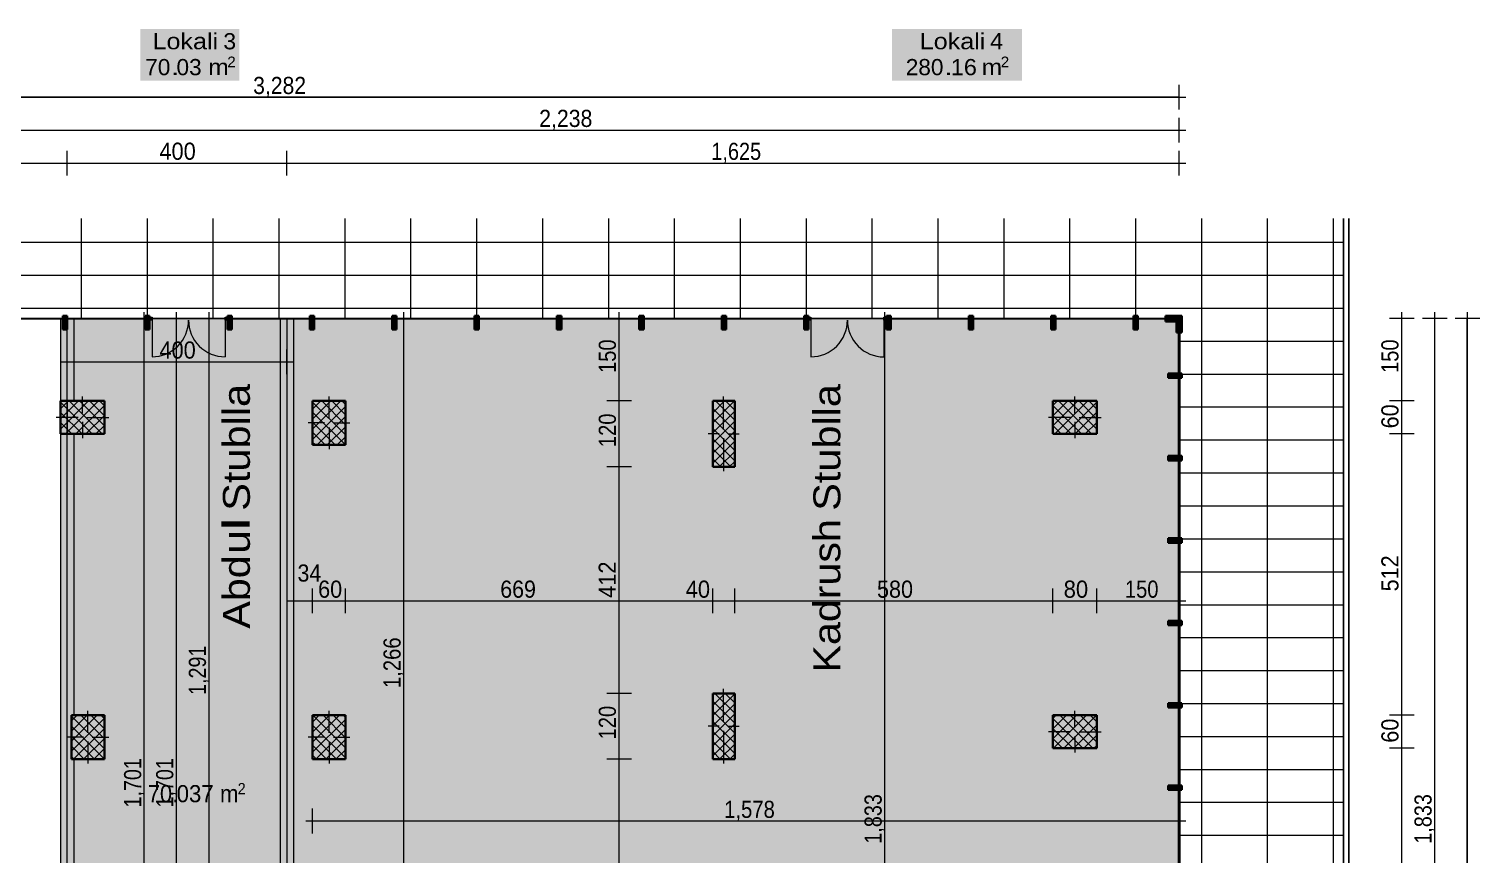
# Model space of a CAD drawing. Header units: centimetres. Extents: x -4080 to 264, y -122 to 2876.
# Drawn here: x -2379 to 264, y 1372 to 2876 of the extents above; entities that cross this region are included whole.
import ezdxf

# ---------------------------------------------------------------- set-up
doc = ezdxf.new("R2010")
doc.units = ezdxf.units.CM
for name, color, linetype, true_color in [('PDF_2D Drafting - General', 7, 'Continuous', 0x6a6a6a), ('PDF_Annotation - Text', 7, 'Continuous', 0x7f7f7f), ('PDF_Dimensioning - General', 7, 'Continuous', 0x0077b0), ('PDF_Structural - Bearing', 7, 'Continuous', 0xfd8379)]:
    doc.layers.add(name, color=color, linetype=linetype, true_color=true_color)
doc.layers.add('PDF_Finish - Wall', color=7, linetype='Continuous')
doc.styles.add('PDF Arial', font='arial.ttf')

msp = doc.modelspace()

# ---------------------------------------------------------------- hatches: boundary and pattern name
at = {"layer": 'PDF_2D Drafting - General', "true_color": 0x0077b0, "transparency": 33554559}
msp.add_hatch(color=144, dxfattribs=at).paths.add_polyline_path([(-2309.1, 2348.8), (-1909.1, 2348.8), (-1909.1, 1069.8), (-1840.7, 1069.8), (-1840.7, 767.3), (-1950.3, 767.3), (-1950.3, 617.3), (-2086.6, 617.3), (-2086.6, 647.3), (-2309.1, 647.3)])
at = {"layer": 'PDF_2D Drafting - General', "true_color": 0xff9955, "transparency": 33554559}
msp.add_hatch(color=21, dxfattribs=at).paths.add_polyline_path([(-2086.6, 617.3), (-1962.3, 617.3), (-1962.3, 767.3), (-1840.7, 767.3), (-1840.7, 1069.8), (-1909.1, 1069.8), (-1909.1, 1558.8), (-1909.1, 2348.8), (-284, 2348.8), (-284, 502.8), (-1121.2, 502.8), (-1121.2, 900.6), (-1651.8, 900.6), (-1651.8, 490.5), (-1840.7, 490.5), (-2086.6, 490.5)])
at = {"layer": 'PDF_Structural - Bearing', "transparency": 33554559}
msp.add_hatch(color=7, dxfattribs=at).paths.add_polyline_path([(-2321.6, 977.3), (-2321.6, 2138.8), (-2296.6, 2138.8), (-2296.6, 1626.3), (-2301.6, 1626.3), (-2301.6, 1546.3), (-2296.6, 1546.3), (-2296.6, 977.3)])

# ---------------------------------------------------------------- linework, layer by layer
for points in [[(-3566, 2752.2), (-284, 2752.2)], [(240.5, 150.8), (240.5, 2348.8)]]:
    msp.add_lwpolyline(points)
at = {"layer": 'PDF_2D Drafting - General', "color": 254, "lineweight": 0, "true_color": 0xe8e8e8}
for points in [[(-2283.2, 2348.8), (-2283.2, 2531.1)], [(-2163.2, 2348.8), (-2163.2, 2531.1)], [(-2043.2, 2348.8), (-2043.2, 2531.1)], [(-1923.2, 2348.8), (-1923.2, 2531.1)], [(-1803.2, 2348.8), (-1803.2, 2531.1)], [(-1683.2, 2348.8), (-1683.2, 2531.1)], [(-1563.2, 2348.8), (-1563.2, 2531.1)], [(-1443.2, 2348.8), (-1443.2, 2531.1)], [(-1323.1, 2348.8), (-1323.1, 2531.1)], [(-1203.1, 2348.8), (-1203.1, 2531.1)], [(-1083.1, 2348.8), (-1083.1, 2531.1)], [(-963.1, 2348.8), (-963.1, 2531.1)], [(-843.1, 2348.8), (-843.1, 2531.1)], [(-723.1, 2348.8), (-723.1, 2531.1)], [(-603.1, 2348.8), (-603.1, 2531.1)], [(-483.1, 2348.8), (-483.1, 2531.1)], [(-363.1, 2348.8), (-363.1, 2531.1)], [(-243.1, 160), (-243.1, 2531.1)], [(-123.1, 160), (-123.1, 2531.1)], [(-3.1, 160), (-3.1, 2531.1)], [(-3564.3, 2487.9), (15.2, 2487.9)], [(-3564.3, 2427.9), (15.2, 2427.9)], [(-3564.3, 2367.9), (15.2, 2367.9)], [(-284, 2307.9), (15.2, 2307.9)], [(-284, 2247.9), (15.2, 2247.9)], [(-284, 2187.9), (15.2, 2187.9)], [(-284, 2127.9), (15.2, 2127.9)], [(-284, 2067.8), (15.2, 2067.8)], [(-284, 2007.8), (15.2, 2007.8)], [(-284, 1947.8), (15.2, 1947.8)], [(-284, 1887.8), (15.2, 1887.8)], [(-284, 1827.8), (15.2, 1827.8)], [(-284, 1767.8), (15.2, 1767.8)], [(-284, 1707.8), (15.2, 1707.8)], [(-284, 1647.8), (15.2, 1647.8)], [(-284, 1587.8), (15.2, 1587.8)], [(-284, 1527.8), (15.2, 1527.8)], [(-284, 1467.8), (15.2, 1467.8)], [(-284, 1407.8), (15.2, 1407.8)]]:
    msp.add_lwpolyline(points, dxfattribs=at)
at = {"layer": 'PDF_2D Drafting - General', "color": 216, "lineweight": 25, "true_color": 0x800080}
for points in [[(15.2, 2531.1), (15.2, 160)], [(25.2, 2531.1), (25.2, 160)], [(-2521.6, 2348.8), (-284, 2348.8)], [(-284, 2348.8), (-284, 150.3)]]:
    msp.add_lwpolyline(points, dxfattribs=at)
at = {"layer": 'PDF_2D Drafting - General', "color": 253, "lineweight": 20, "true_color": 0xaaaaaa}
for points in [[(-2309.1, 2348.8), (-1909.1, 2348.8)], [(-2309.1, 647.3), (-2309.1, 2348.8)], [(-1909.1, 2348.8), (-1909.1, 1558.8)], [(-284, 2348.8), (-1909.1, 2348.8)], [(-1909.1, 2348.8), (-1909.1, 1069.8)], [(-284, 502.8), (-284, 2348.8)], [(-2309.1, 2198.8), (-2309.1, 2139.6)], [(-2241.6, 2198.8), (-2309.1, 2198.8)], [(-2241.6, 2139.6), (-2241.6, 2198.8)], [(-2309.1, 2139.6), (-2241.6, 2139.6)], [(-1909.1, 1558.8), (-1909.1, 1069.8)]]:
    msp.add_lwpolyline(points, dxfattribs=at)
at = {"layer": 'PDF_2D Drafting - General', "color": 144, "true_color": 0x0077b0, "transparency": 33554559}
msp.add_solid([(-2241.6, 2198.8), (-2241.6, 2139.6), (-2309.1, 2198.8), (-2309.1, 2139.6)], dxfattribs=at)
at = {"layer": 'PDF_Annotation - Text', "color": 254, "true_color": 0xcae6ff, "transparency": 33554559}
for points in [[(-2176.3, 2782), (-2176.3, 2876.3), (-1995.9, 2782), (-1995.9, 2876.3)], [(-807.1, 2782), (-807.1, 2876.3), (-570.6, 2782), (-570.6, 2876.3)]]:
    msp.add_solid(points, dxfattribs=at)
at = {"layer": 'PDF_Annotation - Text', "color": 2, "true_color": 0xe8e800, "transparency": 33554559}
for points in [[(-1959.6, 1784.2), (-2038.2, 1784.2), (-1959.6, 2225.4), (-2038.2, 2225.4)], [(-884.2, 1699.2), (-962.8, 1699.2), (-884.2, 2225.4), (-962.8, 2225.4)]]:
    msp.add_solid(points, dxfattribs=at)
at = {"layer": 'PDF_Dimensioning - General', "lineweight": 18}
for points in [[(-284, 2729.7), (-284, 2774.7)], [(-3566, 2752.2), (-284, 2752.2)], [(-284, 2752.2), (-272, 2752.2)], [(-284, 2669.7), (-284, 2714.7)], [(-2521.6, 2692.2), (-284, 2692.2)], [(-284, 2692.2), (-272, 2692.2)], [(-2309.1, 2609.7), (-2309.1, 2654.7)], [(-1909.1, 2609.7), (-1909.1, 2654.7)], [(-284, 2609.7), (-284, 2654.7)], [(-3566, 2632.2), (-2309.1, 2632.2)], [(-2309.1, 2632.2), (-1909.1, 2632.2)], [(-1909.1, 2632.2), (-284, 2632.2)], [(-284, 2632.2), (-272, 2632.2)], [(-2168.9, 2348.8), (-2168.9, 2360.8)], [(-2110.4, 2348.8), (-2110.4, 2360.8)], [(-2050.9, 2348.8), (-2050.9, 2360.8)], [(-1696.3, 2348.8), (-1696.3, 2360.8)], [(-1304.1, 2348.8), (-1304.1, 2360.8)], [(-820.2, 2348.8), (-820.2, 2360.8)], [(121.3, 2348.8), (121.3, 2360.8)], [(181.3, 2348.8), (181.3, 2360.8)], [(241.3, 2348.8), (241.3, 2360.8)], [(-2146.4, 2348.8), (-2191.4, 2348.8)], [(-2168.9, 647.3), (-2168.9, 2348.8)], [(-2087.9, 2348.8), (-2132.9, 2348.8)], [(-2110.4, 647.3), (-2110.4, 2348.8)], [(-2028.4, 2348.8), (-2073.4, 2348.8)], [(-2050.9, 1057.3), (-2050.9, 2348.8)], [(-1673.8, 2348.8), (-1718.8, 2348.8)], [(-1696.3, 1082.3), (-1696.3, 2348.8)], [(-1281.5, 2348.8), (-1326.6, 2348.8)], [(-1304.1, 2198.8), (-1304.1, 2348.8)], [(-797.7, 2348.8), (-842.8, 2348.8)], [(-820.2, 515.3), (-820.2, 2348.8)], [(143.8, 2348.8), (98.8, 2348.8)], [(121.3, 2198.8), (121.3, 2348.8)], [(203.8, 2348.8), (158.8, 2348.8)], [(181.3, 515.3), (181.3, 2348.8)], [(263.8, 2348.8), (218.8, 2348.8)], [(241.3, 150.3), (241.3, 2348.8)], [(-2309.1, 2247.5), (-2309.1, 2292.5)], [(-1909.1, 2247.5), (-1909.1, 2292.5)], [(-2321.1, 2270), (-2309.1, 2270)], [(-2309.1, 2270), (-1909.1, 2270)], [(-1909.1, 2270), (-1897.1, 2270)], [(-1281.5, 2198.8), (-1326.6, 2198.8)], [(-1304.1, 2078.8), (-1304.1, 2198.8)], [(143.8, 2198.8), (98.8, 2198.8)], [(121.3, 2138.8), (121.3, 2198.8)], [(143.8, 2138.8), (98.8, 2138.8)], [(121.3, 1626.3), (121.3, 2138.8)], [(-1281.5, 2078.8), (-1326.6, 2078.8)], [(-1304.1, 1666.3), (-1304.1, 2078.8)], [(-1896.6, 1812.1), (-1896.6, 1857.1)], [(-1862.4, 1812.1), (-1862.4, 1857.1)], [(-1802.4, 1812.1), (-1802.4, 1857.1)], [(-1133.7, 1812.1), (-1133.7, 1857.1)], [(-1093.6, 1812.1), (-1093.6, 1857.1)], [(-514, 1812.1), (-514, 1857.1)], [(-434, 1812.1), (-434, 1857.1)], [(-284, 1812.1), (-284, 1857.1)], [(-1908.6, 1834.6), (-1896.6, 1834.6)], [(-1896.6, 1834.6), (-1862.4, 1834.6)], [(-1862.4, 1834.6), (-1802.4, 1834.6)], [(-1802.4, 1834.6), (-1133.7, 1834.6)], [(-1133.7, 1834.6), (-1093.6, 1834.6)], [(-1093.6, 1834.6), (-514, 1834.6)], [(-514, 1834.6), (-434, 1834.6)], [(-434, 1834.6), (-284, 1834.6)], [(-284, 1834.6), (-272, 1834.6)], [(-1281.5, 1666.3), (-1326.6, 1666.3)], [(-1304.1, 1546.3), (-1304.1, 1666.3)], [(143.8, 1626.3), (98.8, 1626.3)], [(121.3, 1566.3), (121.3, 1626.3)], [(143.8, 1566.3), (98.8, 1566.3)], [(121.3, 947.3), (121.3, 1566.3)], [(-1281.5, 1546.3), (-1326.6, 1546.3)], [(-1304.1, 913.1), (-1304.1, 1546.3)], [(-1862.4, 1411.3), (-1862.4, 1456.3)], [(-284, 1411.3), (-284, 1456.3)], [(-1874.4, 1433.8), (-1862.4, 1433.8)], [(-1862.4, 1433.8), (-284, 1433.8)], [(-284, 1433.8), (-272, 1433.8)]]:
    msp.add_lwpolyline(points, dxfattribs=at)
at = {"layer": 'PDF_Finish - Wall', "lineweight": 35}
for points in [[(-2309.3, 2353.8), (-2317.3, 2353.8)], [(-2317.3, 2353.8), (-2317.3, 2328.8)], [(-2309.3, 2328.8), (-2309.3, 2353.8)], [(-2159.3, 2353.8), (-2167.3, 2353.8)], [(-2167.3, 2353.8), (-2167.3, 2328.8)], [(-2159.3, 2328.8), (-2159.3, 2353.8)], [(-2009.3, 2353.8), (-2017.3, 2353.8)], [(-2017.3, 2353.8), (-2017.3, 2328.8)], [(-2009.3, 2328.8), (-2009.3, 2353.8)], [(-1859.3, 2353.8), (-1867.3, 2353.8)], [(-1867.3, 2353.8), (-1867.3, 2328.8)], [(-1859.3, 2328.8), (-1859.3, 2353.8)], [(-1709.3, 2353.8), (-1717.3, 2353.8)], [(-1717.3, 2353.8), (-1717.3, 2328.8)], [(-1709.3, 2328.8), (-1709.3, 2353.8)], [(-1559.3, 2353.8), (-1567.3, 2353.8)], [(-1567.3, 2353.8), (-1567.3, 2328.8)], [(-1559.3, 2328.8), (-1559.3, 2353.8)], [(-1409.3, 2353.8), (-1417.3, 2353.8)], [(-1417.3, 2353.8), (-1417.3, 2328.8)], [(-1409.3, 2328.8), (-1409.3, 2353.8)], [(-1259.3, 2353.8), (-1267.3, 2353.8)], [(-1267.3, 2353.8), (-1267.3, 2328.8)], [(-1259.3, 2328.8), (-1259.3, 2353.8)], [(-1109.3, 2353.8), (-1117.3, 2353.8)], [(-1117.3, 2353.8), (-1117.3, 2328.8)], [(-1109.3, 2328.8), (-1109.3, 2353.8)], [(-959.3, 2353.8), (-967.3, 2353.8)], [(-967.3, 2353.8), (-967.3, 2328.8)], [(-959.3, 2328.8), (-959.3, 2353.8)], [(-809.3, 2353.8), (-817.3, 2353.8)], [(-817.3, 2353.8), (-817.3, 2328.8)], [(-809.3, 2328.8), (-809.3, 2353.8)], [(-659.3, 2353.8), (-667.3, 2353.8)], [(-667.3, 2353.8), (-667.3, 2328.8)], [(-659.3, 2328.8), (-659.3, 2353.8)], [(-509.3, 2353.8), (-517.3, 2353.8)], [(-517.3, 2353.8), (-517.3, 2328.8)], [(-509.3, 2328.8), (-509.3, 2353.8)], [(-359.3, 2353.8), (-367.3, 2353.8)], [(-367.3, 2353.8), (-367.3, 2328.8)], [(-359.3, 2328.8), (-359.3, 2353.8)], [(-309, 2353.8), (-309, 2343.8)], [(-279, 2353.8), (-309, 2353.8)], [(-289, 2353.8), (-289, 2323.8)], [(-279, 2353.8), (-289, 2353.8)], [(-279, 2323.8), (-279, 2353.8)], [(-279, 2343.8), (-279, 2353.8)], [(-2317.3, 2328.8), (-2309.3, 2328.8)], [(-2167.3, 2328.8), (-2159.3, 2328.8)], [(-2017.3, 2328.8), (-2009.3, 2328.8)], [(-1867.3, 2328.8), (-1859.3, 2328.8)], [(-1717.3, 2328.8), (-1709.3, 2328.8)], [(-1567.3, 2328.8), (-1559.3, 2328.8)], [(-1417.3, 2328.8), (-1409.3, 2328.8)], [(-1267.3, 2328.8), (-1259.3, 2328.8)], [(-1117.3, 2328.8), (-1109.3, 2328.8)], [(-967.3, 2328.8), (-959.3, 2328.8)], [(-817.3, 2328.8), (-809.3, 2328.8)], [(-667.3, 2328.8), (-659.3, 2328.8)], [(-517.3, 2328.8), (-509.3, 2328.8)], [(-367.3, 2328.8), (-359.3, 2328.8)], [(-309, 2343.8), (-279, 2343.8)], [(-289, 2323.8), (-279, 2323.8)], [(-304, 2248.7), (-304, 2240.7)], [(-279, 2248.7), (-304, 2248.7)], [(-279, 2240.7), (-279, 2248.7)], [(-304, 2240.7), (-279, 2240.7)], [(-304, 2098.7), (-304, 2090.7)], [(-279, 2098.7), (-304, 2098.7)], [(-304, 2090.7), (-279, 2090.7)], [(-279, 2090.7), (-279, 2098.7)], [(-304, 1948.7), (-304, 1940.6)], [(-279, 1948.7), (-304, 1948.7)], [(-304, 1940.6), (-279, 1940.6)], [(-279, 1940.6), (-279, 1948.7)], [(-304, 1798.6), (-304, 1790.6)], [(-279, 1798.6), (-304, 1798.6)], [(-279, 1790.6), (-279, 1798.6)], [(-304, 1790.6), (-279, 1790.6)], [(-304, 1648.6), (-304, 1640.6)], [(-279, 1648.6), (-304, 1648.6)], [(-304, 1640.6), (-279, 1640.6)], [(-279, 1640.6), (-279, 1648.6)], [(-304, 1498.6), (-304, 1490.6)], [(-279, 1498.6), (-304, 1498.6)], [(-304, 1490.6), (-279, 1490.6)], [(-279, 1490.6), (-279, 1498.6)]]:
    msp.add_lwpolyline(points, dxfattribs=at)
at = {"layer": 'PDF_Finish - Wall', "lineweight": 13}
for points in [[(-2462.3, 2349.8), (-2314.3, 2349.8)], [(-2314.3, 2347.8), (-2462.3, 2347.8)], [(-2314.3, 2349.8), (-2314.3, 2347.8)], [(-2312.3, 2347.8), (-2312.3, 2349.8)], [(-2312.3, 2349.8), (-2164.3, 2349.8)], [(-2164.3, 2347.8), (-2312.3, 2347.8)], [(-2164.3, 2349.8), (-2164.3, 2347.8)], [(-2012.3, 2347.8), (-2012.3, 2349.8)], [(-2012.3, 2349.8), (-1864.3, 2349.8)], [(-1864.3, 2347.8), (-2012.3, 2347.8)], [(-1864.3, 2349.8), (-1864.3, 2347.8)], [(-1862.3, 2347.8), (-1862.3, 2349.8)], [(-1862.3, 2349.8), (-1714.3, 2349.8)], [(-1714.3, 2347.8), (-1862.3, 2347.8)], [(-1714.3, 2349.8), (-1714.3, 2347.8)], [(-1712.3, 2347.8), (-1712.3, 2349.8)], [(-1712.3, 2349.8), (-1564.3, 2349.8)], [(-1564.3, 2347.8), (-1712.3, 2347.8)], [(-1564.3, 2349.8), (-1564.3, 2347.8)], [(-1562.3, 2347.8), (-1562.3, 2349.8)], [(-1562.3, 2349.8), (-1414.3, 2349.8)], [(-1414.3, 2347.8), (-1562.3, 2347.8)], [(-1414.3, 2349.8), (-1414.3, 2347.8)], [(-1412.3, 2347.8), (-1412.3, 2349.8)], [(-1412.3, 2349.8), (-1264.3, 2349.8)], [(-1264.3, 2347.8), (-1412.3, 2347.8)], [(-1264.3, 2349.8), (-1264.3, 2347.8)], [(-1262.3, 2347.8), (-1262.3, 2349.8)], [(-1262.3, 2349.8), (-1114.3, 2349.8)], [(-1114.3, 2347.8), (-1262.3, 2347.8)], [(-1114.3, 2349.8), (-1114.3, 2347.8)], [(-1112.3, 2347.8), (-1112.3, 2349.8)], [(-1112.3, 2349.8), (-964.3, 2349.8)], [(-964.3, 2347.8), (-1112.3, 2347.8)], [(-964.3, 2349.8), (-964.3, 2347.8)], [(-812.3, 2347.8), (-812.3, 2349.8)], [(-812.3, 2349.8), (-664.3, 2349.8)], [(-664.3, 2347.8), (-812.3, 2347.8)], [(-664.3, 2349.8), (-664.3, 2347.8)], [(-662.3, 2347.8), (-662.3, 2349.8)], [(-662.3, 2349.8), (-514.3, 2349.8)], [(-514.3, 2347.8), (-662.3, 2347.8)], [(-514.3, 2349.8), (-514.3, 2347.8)], [(-512.3, 2347.8), (-512.3, 2349.8)], [(-512.3, 2349.8), (-364.3, 2349.8)], [(-364.3, 2347.8), (-512.3, 2347.8)], [(-364.3, 2349.8), (-364.3, 2347.8)], [(-362.3, 2347.8), (-362.3, 2349.8)], [(-362.3, 2349.8), (-286, 2349.8)], [(-286, 2347.8), (-362.3, 2347.8)], [(-286, 2349.8), (-286, 2347.8)], [(-285, 2245.7), (-285, 2346.8)], [(-285, 2346.8), (-283, 2346.8)], [(-283, 2346.8), (-283, 2245.7)], [(-283, 2245.7), (-285, 2245.7)], [(-285, 2095.7), (-285, 2243.7)], [(-285, 2243.7), (-283, 2243.7)], [(-283, 2243.7), (-283, 2095.7)], [(-283, 2095.7), (-285, 2095.7)], [(-285, 1945.7), (-285, 2093.7)], [(-285, 2093.7), (-283, 2093.7)], [(-283, 2093.7), (-283, 1945.7)], [(-283, 1945.7), (-285, 1945.7)], [(-285, 1795.6), (-285, 1943.6)], [(-285, 1943.6), (-283, 1943.6)], [(-283, 1943.6), (-283, 1795.6)], [(-283, 1795.6), (-285, 1795.6)], [(-285, 1645.6), (-285, 1793.6)], [(-285, 1793.6), (-283, 1793.6)], [(-283, 1793.6), (-283, 1645.6)], [(-283, 1645.6), (-285, 1645.6)], [(-285, 1495.6), (-285, 1643.6)], [(-285, 1643.6), (-283, 1643.6)], [(-283, 1643.6), (-283, 1495.6)], [(-283, 1495.6), (-285, 1495.6)], [(-285, 1345.6), (-285, 1493.6)], [(-285, 1493.6), (-283, 1493.6)], [(-283, 1493.6), (-283, 1345.6)]]:
    msp.add_lwpolyline(points, dxfattribs=at)
at = {"layer": 'PDF_Finish - Wall', "color": 30, "lineweight": 18, "true_color": 0xff6600}
for points in [[(-2159.3, 2351.3), (-2154.8, 2351.3)], [(-2159.3, 2345.8), (-2159.3, 2351.3)], [(-2154.8, 2345.8), (-2159.3, 2345.8)], [(-2154.8, 2351.3), (-2154.8, 2345.8)], [(-2154.8, 2345.8), (-2154.8, 2279.3)], [(-2021.8, 2345.8), (-2021.8, 2351.3)], [(-2021.8, 2351.3), (-2017.3, 2351.3)], [(-2021.8, 2345.8), (-2021.8, 2279.3)], [(-2017.3, 2345.8), (-2021.8, 2345.8)], [(-2017.3, 2351.3), (-2017.3, 2345.8)], [(-959.3, 2351.3), (-954.8, 2351.3)], [(-959.3, 2345.8), (-959.3, 2351.3)], [(-954.8, 2345.8), (-959.3, 2345.8)], [(-954.8, 2351.3), (-954.8, 2345.8)], [(-954.8, 2345.8), (-954.8, 2279.3)], [(-821.8, 2345.8), (-821.8, 2351.3)], [(-821.8, 2351.3), (-817.3, 2351.3)], [(-821.8, 2345.8), (-821.8, 2279.3)], [(-817.3, 2345.8), (-821.8, 2345.8)], [(-817.3, 2351.3), (-817.3, 2345.8)]]:
    msp.add_lwpolyline(points, dxfattribs=at)
for centre, start, end in [((-2154.8, 2345.8), 269.9955, 0.0106), ((-2021.8, 2345.8), 179.9918, 270.0122), ((-954.8, 2345.8), 269.9877, 0.0082), ((-821.8, 2345.7), 179.9835, 270.0102)]:
    msp.add_arc(centre, 66.5, start, end, dxfattribs=at)
at = {"layer": 'PDF_Finish - Wall', "color": 151, "true_color": 0x97cbff, "transparency": 33554559}
for points in [[(-2317.3, 2353.8), (-2309.3, 2353.8), (-2317.3, 2328.8), (-2309.3, 2328.8)], [(-2167.3, 2353.8), (-2159.3, 2353.8), (-2167.3, 2328.8), (-2159.3, 2328.8)], [(-2017.3, 2353.8), (-2009.3, 2353.8), (-2017.3, 2328.8), (-2009.3, 2328.8)], [(-1867.3, 2353.8), (-1859.3, 2353.8), (-1867.3, 2328.8), (-1859.3, 2328.8)], [(-1717.3, 2353.8), (-1709.3, 2353.8), (-1717.3, 2328.8), (-1709.3, 2328.8)], [(-1567.3, 2353.8), (-1559.3, 2353.8), (-1567.3, 2328.8), (-1559.3, 2328.8)], [(-1417.3, 2353.8), (-1409.3, 2353.8), (-1417.3, 2328.8), (-1409.3, 2328.8)], [(-1267.3, 2353.8), (-1259.3, 2353.8), (-1267.3, 2328.8), (-1259.3, 2328.8)], [(-1117.3, 2353.8), (-1109.3, 2353.8), (-1117.3, 2328.8), (-1109.3, 2328.8)], [(-967.3, 2353.8), (-959.3, 2353.8), (-967.3, 2328.8), (-959.3, 2328.8)], [(-817.3, 2353.8), (-809.3, 2353.8), (-817.3, 2328.8), (-809.3, 2328.8)], [(-667.3, 2353.8), (-659.3, 2353.8), (-667.3, 2328.8), (-659.3, 2328.8)], [(-517.3, 2353.8), (-509.3, 2353.8), (-517.3, 2328.8), (-509.3, 2328.8)], [(-367.3, 2353.8), (-359.3, 2353.8), (-367.3, 2328.8), (-359.3, 2328.8)], [(-279, 2353.8), (-279, 2343.8), (-309, 2353.8), (-309, 2343.8)], [(-279, 2353.8), (-279, 2323.8), (-289, 2353.8), (-289, 2323.8)], [(-2159.3, 2351.3), (-2154.8, 2351.3), (-2159.3, 2345.8), (-2154.8, 2345.8)], [(-2017.3, 2345.8), (-2021.8, 2345.8), (-2017.3, 2351.3), (-2021.8, 2351.3)], [(-959.3, 2351.3), (-954.8, 2351.3), (-959.3, 2345.8), (-954.8, 2345.8)], [(-817.3, 2345.8), (-821.8, 2345.8), (-817.3, 2351.3), (-821.8, 2351.3)], [(-279, 2248.7), (-279, 2240.7), (-304, 2248.7), (-304, 2240.7)], [(-279, 2098.7), (-279, 2090.7), (-304, 2098.7), (-304, 2090.7)], [(-279, 1948.7), (-279, 1940.6), (-304, 1948.7), (-304, 1940.6)], [(-279, 1798.6), (-279, 1790.6), (-304, 1798.6), (-304, 1790.6)], [(-279, 1648.6), (-279, 1640.6), (-304, 1648.6), (-304, 1640.6)], [(-279, 1498.6), (-279, 1490.6), (-304, 1498.6), (-304, 1490.6)]]:
    msp.add_solid(points, dxfattribs=at)
at = {"layer": 'PDF_Finish - Wall', "color": 7, "true_color": 0xe0f5ff, "transparency": 33554559}
for points in [[(-2314.3, 2349.8), (-2314.3, 2347.8), (-2462.3, 2349.8), (-2462.3, 2347.8)], [(-2164.3, 2349.8), (-2164.3, 2347.8), (-2312.3, 2349.8), (-2312.3, 2347.8)], [(-1864.3, 2349.8), (-1864.3, 2347.8), (-2012.3, 2349.8), (-2012.3, 2347.8)], [(-1714.3, 2349.8), (-1714.3, 2347.8), (-1862.3, 2349.8), (-1862.3, 2347.8)], [(-1564.3, 2349.8), (-1564.3, 2347.8), (-1712.3, 2349.8), (-1712.3, 2347.8)], [(-1414.3, 2349.8), (-1414.3, 2347.8), (-1562.3, 2349.8), (-1562.3, 2347.8)], [(-1264.3, 2349.8), (-1264.3, 2347.8), (-1412.3, 2349.8), (-1412.3, 2347.8)], [(-1114.3, 2349.8), (-1114.3, 2347.8), (-1262.3, 2349.8), (-1262.3, 2347.8)], [(-964.3, 2349.8), (-964.3, 2347.8), (-1112.3, 2349.8), (-1112.3, 2347.8)], [(-664.3, 2349.8), (-664.3, 2347.8), (-812.3, 2349.8), (-812.3, 2347.8)], [(-514.3, 2349.8), (-514.3, 2347.8), (-662.3, 2349.8), (-662.3, 2347.8)], [(-364.3, 2349.8), (-364.3, 2347.8), (-512.3, 2349.8), (-512.3, 2347.8)], [(-286, 2349.8), (-286, 2347.8), (-362.3, 2349.8), (-362.3, 2347.8)], [(-283, 2245.7), (-285, 2245.7), (-283, 2346.8), (-285, 2346.8)], [(-283, 2095.7), (-285, 2095.7), (-283, 2243.7), (-285, 2243.7)], [(-283, 1945.7), (-285, 1945.7), (-283, 2093.7), (-285, 2093.7)], [(-283, 1795.6), (-285, 1795.6), (-283, 1943.6), (-285, 1943.6)], [(-283, 1645.6), (-285, 1645.6), (-283, 1793.6), (-285, 1793.6)], [(-283, 1495.6), (-285, 1495.6), (-283, 1643.6), (-285, 1643.6)], [(-283, 1345.6), (-285, 1345.6), (-283, 1493.6), (-285, 1493.6)]]:
    msp.add_solid(points, dxfattribs=at)
at = {"layer": 'PDF_Structural - Bearing', "color": 7, "lineweight": 18}
for points in [[(-2296.6, 2348.8), (-2321.6, 2348.8)], [(-2321.6, 2348.8), (-2321.6, 2198.8)], [(-2296.6, 2198.8), (-2296.6, 2348.8)], [(-1896.6, 2348.8), (-1921.6, 2348.8)], [(-1921.6, 2348.8), (-1921.6, 1057.3)], [(-1896.6, 1082.3), (-1896.6, 2348.8)], [(-2321.6, 2138.8), (-2321.6, 977.3)], [(-2296.6, 1626.3), (-2296.6, 2138.8)], [(-1862.4, 1571.3), (-1862.4, 1571.3)], [(-1862.4, 1571.3), (-1862.4, 1546.3)], [(-2296.6, 977.3), (-2296.6, 1546.3)]]:
    msp.add_lwpolyline(points, dxfattribs=at)
at = {"layer": 'PDF_Structural - Bearing', "lineweight": 13}
for points in [[(-2321.6, 2147.6), (-2270.5, 2198.8)], [(-2321.6, 2166), (-2288.8, 2198.8)], [(-2321.6, 2184.4), (-2307.2, 2198.8)], [(-2263.8, 2138.8), (-2321.6, 2196.5)], [(-2312.1, 2138.8), (-2252.1, 2198.8)], [(-2245.4, 2138.8), (-2305.5, 2198.8)], [(-2241.6, 2153.3), (-2287.1, 2198.8)], [(-2241.6, 2171.7), (-2268.7, 2198.8)], [(-2241.6, 2190.1), (-2250.3, 2198.8)], [(-1862.4, 2147.2), (-1810.8, 2198.8)], [(-1862.4, 2165.6), (-1829.2, 2198.8)], [(-1862.4, 2184), (-1847.6, 2198.8)], [(-1802.4, 2136.9), (-1862.4, 2196.9)], [(-1802.4, 2155.3), (-1845.8, 2198.8)], [(-1802.4, 2173.7), (-1827.4, 2198.8)], [(-1802.4, 2192.1), (-1809.1, 2198.8)], [(-1133.7, 2158.9), (-1093.8, 2198.8)], [(-1133.7, 2177.3), (-1112.2, 2198.8)], [(-1133.7, 2195.7), (-1130.6, 2198.8)], [(-1093.6, 2163.6), (-1128.8, 2198.8)], [(-1093.6, 2182), (-1110.4, 2198.8)], [(-514, 2153.5), (-468.7, 2198.8)], [(-514, 2171.9), (-487.1, 2198.8)], [(-514, 2190.3), (-505.5, 2198.8)], [(-510.3, 2138.8), (-450.3, 2198.8)], [(-443.7, 2138.8), (-503.7, 2198.8)], [(-491.9, 2138.8), (-434, 2196.7)], [(-434, 2147.4), (-485.3, 2198.8)], [(-434, 2165.8), (-466.9, 2198.8)], [(-434, 2184.2), (-448.5, 2198.8)], [(-2282.2, 2138.8), (-2321.6, 2178.1)], [(-2293.7, 2138.8), (-2241.6, 2190.8)], [(-2275.3, 2138.8), (-2241.6, 2172.5)], [(-1862.4, 2128.8), (-1802.4, 2188.8)], [(-1802.6, 2118.8), (-1862.4, 2178.6)], [(-1854.1, 2118.8), (-1802.4, 2170.4)], [(-1093.6, 2145.2), (-1133.7, 2185.2)], [(-1133.7, 2140.5), (-1093.6, 2180.5)], [(-462.1, 2138.8), (-514, 2190.6)], [(-480.5, 2138.8), (-514, 2172.3)], [(-473.5, 2138.8), (-434, 2178.3)], [(-2300.6, 2138.8), (-2321.6, 2159.8)], [(-2319, 2138.8), (-2321.6, 2141.4)], [(-2256.9, 2138.8), (-2241.6, 2154.1)], [(-1821, 2118.8), (-1862.4, 2160.2)], [(-1839.4, 2118.8), (-1862.4, 2141.8)], [(-1835.7, 2118.8), (-1802.4, 2152)], [(-1093.6, 2126.8), (-1133.7, 2166.8)], [(-1133.7, 2122.1), (-1093.6, 2162.1)], [(-1093.6, 2108.5), (-1133.7, 2148.5)], [(-1133.7, 2103.7), (-1093.6, 2143.7)], [(-498.8, 2138.8), (-514, 2153.9)], [(-455.2, 2138.8), (-434, 2159.9)], [(-436.8, 2138.8), (-434, 2141.6)], [(-1857.7, 2118.8), (-1862.4, 2123.4)], [(-1817.3, 2118.8), (-1802.4, 2133.7)], [(-1093.6, 2090.1), (-1133.7, 2130.1)], [(-1133.7, 2085.4), (-1093.6, 2125.4)], [(-1100.7, 2078.8), (-1133.7, 2111.7)], [(-1119.1, 2078.8), (-1133.7, 2093.3)], [(-1121.9, 2078.8), (-1093.6, 2107)], [(-1103.5, 2078.8), (-1093.6, 2088.6)], [(-1133.7, 1644.1), (-1111.4, 1666.3)], [(-1133.7, 1662.5), (-1129.8, 1666.3)], [(-1133.7, 1625.7), (-1093.6, 1665.7)], [(-1093.6, 1630.4), (-1129.6, 1666.3)], [(-1093.6, 1648.8), (-1111.2, 1666.3)], [(-1093.6, 1612.1), (-1133.7, 1652.1)], [(-1133.7, 1607.3), (-1093.6, 1647.3)], [(-2301.6, 1579.3), (-2254.5, 1626.3)], [(-2301.6, 1597.7), (-2272.9, 1626.3)], [(-2301.6, 1616), (-2291.3, 1626.3)], [(-2241.6, 1565), (-2301.6, 1625)], [(-2301.6, 1560.9), (-2241.6, 1620.9)], [(-2241.6, 1583.4), (-2284.6, 1626.3)], [(-2241.6, 1601.7), (-2266.2, 1626.3)], [(-2241.6, 1620.1), (-2247.8, 1626.3)], [(-1862.4, 1577.2), (-1813.3, 1626.3)], [(-1862.4, 1595.6), (-1831.7, 1626.3)], [(-1862.4, 1614), (-1850.1, 1626.3)], [(-1862.4, 1558.9), (-1802.4, 1618.9)], [(-1802.4, 1567), (-1861.7, 1626.3)], [(-1802.4, 1585.4), (-1843.3, 1626.3)], [(-1802.4, 1603.8), (-1825, 1626.3)], [(-1802.4, 1622.2), (-1806.6, 1626.3)], [(-1093.6, 1593.7), (-1133.7, 1633.7)], [(-1133.7, 1589), (-1093.6, 1629)], [(-1093.6, 1575.3), (-1133.7, 1615.3)], [(-514, 1583.5), (-471.2, 1626.3)], [(-514, 1601.9), (-489.5, 1626.3)], [(-514, 1620.3), (-507.9, 1626.3)], [(-459.6, 1566.3), (-514, 1620.7)], [(-512.8, 1566.3), (-452.8, 1626.3)], [(-441.2, 1566.3), (-501.2, 1626.3)], [(-494.4, 1566.3), (-434.4, 1626.3)], [(-434, 1577.5), (-482.8, 1626.3)], [(-434, 1595.9), (-464.4, 1626.3)], [(-434, 1614.2), (-446.1, 1626.3)], [(-2241.6, 1546.6), (-2301.6, 1606.6)], [(-2259.7, 1546.3), (-2301.6, 1588.2)], [(-2297.8, 1546.3), (-2241.6, 1602.5)], [(-1802.4, 1548.6), (-1862.4, 1608.6)], [(-1818.5, 1546.3), (-1862.4, 1590.2)], [(-1856.5, 1546.3), (-1802.4, 1600.5)], [(-1133.7, 1570.6), (-1093.6, 1610.6)], [(-1093.6, 1556.9), (-1133.7, 1596.9)], [(-1133.7, 1552.2), (-1093.6, 1592.2)], [(-478, 1566.3), (-514, 1602.3)], [(-476, 1566.3), (-434, 1608.4)], [(-457.6, 1566.3), (-434, 1590)], [(-2278.1, 1546.3), (-2301.6, 1569.8)], [(-2279.4, 1546.3), (-2241.6, 1584.1)], [(-2261, 1546.3), (-2241.6, 1565.7)], [(-1836.9, 1546.3), (-1862.4, 1571.8)], [(-1838.1, 1546.3), (-1802.4, 1582.1)], [(-1819.8, 1546.3), (-1802.4, 1563.7)], [(-1101.5, 1546.3), (-1133.7, 1578.5)], [(-1119.9, 1546.3), (-1133.7, 1560.1)], [(-1121.1, 1546.3), (-1093.6, 1573.8)], [(-496.4, 1566.3), (-514, 1583.9)], [(-439.2, 1566.3), (-434, 1571.6)], [(-2296.5, 1546.3), (-2301.6, 1551.4)], [(-2242.6, 1546.3), (-2241.6, 1547.4)], [(-1855.3, 1546.3), (-1862.4, 1553.4)], [(-1102.7, 1546.3), (-1093.6, 1555.4)]]:
    msp.add_lwpolyline(points, dxfattribs=at)
at = {"layer": 'PDF_Structural - Bearing', "color": 14, "lineweight": 35, "true_color": 0xa80f02}
for points in [[(-2241.6, 2198.8), (-2321.6, 2198.8)], [(-2321.6, 2198.8), (-2321.6, 2138.8)], [(-2241.6, 2138.8), (-2241.6, 2198.8)], [(-1802.4, 2198.8), (-1862.4, 2198.8)], [(-1862.4, 2198.8), (-1862.4, 2118.8)], [(-1802.4, 2118.8), (-1802.4, 2198.8)], [(-1093.6, 2198.8), (-1133.7, 2198.8)], [(-1133.7, 2198.8), (-1133.7, 2078.8)], [(-1093.6, 2078.8), (-1093.6, 2198.8)], [(-434, 2198.8), (-514, 2198.8)], [(-514, 2198.8), (-514, 2138.8)], [(-434, 2138.8), (-434, 2198.8)], [(-2321.6, 2138.8), (-2241.6, 2138.8)], [(-1862.4, 2118.8), (-1802.4, 2118.8)], [(-514, 2138.8), (-434, 2138.8)], [(-1133.7, 2078.8), (-1093.6, 2078.8)], [(-1093.6, 1666.3), (-1133.7, 1666.3)], [(-1133.7, 1666.3), (-1133.7, 1546.3)], [(-1093.6, 1546.3), (-1093.6, 1666.3)], [(-2241.6, 1626.3), (-2301.6, 1626.3)], [(-2301.6, 1626.3), (-2301.6, 1546.3)], [(-2241.6, 1546.3), (-2241.6, 1626.3)], [(-1802.4, 1626.3), (-1862.4, 1626.3)], [(-1862.4, 1626.3), (-1862.4, 1546.3)], [(-1802.4, 1546.3), (-1802.4, 1626.3)], [(-434, 1626.3), (-514, 1626.3)], [(-514, 1626.3), (-514, 1566.3)], [(-434, 1566.3), (-434, 1626.3)], [(-514, 1566.3), (-434, 1566.3)], [(-2301.6, 1546.3), (-2241.6, 1546.3)], [(-1862.4, 1546.3), (-1802.4, 1546.3)], [(-1133.7, 1546.3), (-1093.6, 1546.3)]]:
    msp.add_lwpolyline(points, dxfattribs=at)
at = {"layer": 'PDF_Structural - Bearing', "color": 1, "lineweight": 0}
for points in [[(-2281.6, 2176.8), (-2281.6, 2206.8)], [(-1832.4, 2166.8), (-1832.4, 2206.8)], [(-1113.7, 2146.8), (-1113.7, 2206.8)], [(-474, 2176.8), (-474, 2206.8)], [(-2289.6, 2168.8), (-2329.6, 2168.8)], [(-2281.6, 2168.8), (-2281.6, 2168.8)], [(-2273.6, 2168.8), (-2233.6, 2168.8)], [(-482, 2168.8), (-522, 2168.8)], [(-474, 2168.8), (-474, 2168.8)], [(-466, 2168.8), (-426, 2168.8)], [(-2281.6, 2160.8), (-2281.6, 2130.8)], [(-1840.4, 2158.8), (-1870.4, 2158.8)], [(-1832.4, 2158.8), (-1832.4, 2158.8)], [(-1832.4, 2150.8), (-1832.4, 2110.8)], [(-1824.4, 2158.8), (-1794.4, 2158.8)], [(-474, 2160.8), (-474, 2130.8)], [(-1121.7, 2138.8), (-1141.6, 2138.8)], [(-1113.7, 2138.8), (-1113.7, 2138.8)], [(-1113.7, 2130.8), (-1113.7, 2070.8)], [(-1105.6, 2138.8), (-1085.6, 2138.8)], [(-1113.7, 1614.3), (-1113.7, 1674.3)], [(-2271.6, 1594.3), (-2271.6, 1634.3)], [(-1832.4, 1594.3), (-1832.4, 1634.3)], [(-474, 1604.3), (-474, 1634.3)], [(-2279.6, 1586.3), (-2309.6, 1586.3)], [(-2271.6, 1586.3), (-2271.6, 1586.3)], [(-2263.6, 1586.3), (-2233.6, 1586.3)], [(-1840.4, 1586.3), (-1870.4, 1586.3)], [(-1832.4, 1586.3), (-1832.4, 1586.3)], [(-1824.4, 1586.3), (-1794.4, 1586.3)], [(-1121.7, 1606.3), (-1141.6, 1606.3)], [(-1113.7, 1606.3), (-1113.7, 1606.3)], [(-1113.7, 1598.3), (-1113.7, 1538.3)], [(-1105.6, 1606.3), (-1085.6, 1606.3)], [(-482, 1596.3), (-522, 1596.3)], [(-474, 1596.3), (-474, 1596.3)], [(-474, 1588.3), (-474, 1558.3)], [(-466, 1596.3), (-426, 1596.3)], [(-2271.6, 1578.3), (-2271.6, 1538.3)], [(-1832.4, 1578.3), (-1832.4, 1538.3)]]:
    msp.add_lwpolyline(points, dxfattribs=at)
at = {"layer": 'PDF_Structural - Bearing', "color": 7, "transparency": 33554559}
for points in [[(-2296.6, 2348.8), (-2296.6, 2198.8), (-2321.6, 2348.8), (-2321.6, 2198.8)], [(-1896.6, 1082.3), (-1921.6, 1057.3), (-1896.6, 2348.8), (-1921.6, 2348.8)]]:
    msp.add_solid(points, dxfattribs=at)
at = {"layer": 'PDF_Structural - Bearing', "color": 7, "true_color": 0xffffff, "transparency": 33554559}
for points in [[(-2241.6, 2198.8), (-2241.6, 2138.8), (-2321.6, 2198.8), (-2321.6, 2138.8)], [(-1802.4, 2118.8), (-1862.4, 2118.8), (-1802.4, 2198.8), (-1862.4, 2198.8)], [(-1093.6, 2078.8), (-1133.7, 2078.8), (-1093.6, 2198.8), (-1133.7, 2198.8)], [(-434, 2198.8), (-434, 2138.8), (-514, 2198.8), (-514, 2138.8)], [(-1093.6, 1546.3), (-1133.7, 1546.3), (-1093.6, 1666.3), (-1133.7, 1666.3)], [(-2241.6, 1546.3), (-2301.6, 1546.3), (-2241.6, 1626.3), (-2301.6, 1626.3)], [(-1802.4, 1546.3), (-1862.4, 1546.3), (-1802.4, 1626.3), (-1862.4, 1626.3)], [(-434, 1626.3), (-434, 1566.3), (-514, 1626.3), (-514, 1566.3)], [(-1862.4, 1571.3), (-1862.4, 1571.3), (-1862.4, 1546.3)]]:
    msp.add_solid(points, dxfattribs=at)

# ---------------------------------------------------------------- texts
at = {"layer": 'PDF_2D Drafting - General', "color": 144, "true_color": 0x0077b0, "attachment_point": 7, "style": 'PDF Arial'}
for s, insert, char_height in [('\\W0.907582;70', (-2162.4, 1467.5), 31.237), ('\\W0.924553;037', (-2109.9, 1467.5), 31.237), ('\\W0.927333;m', (-2031, 1468), 31.237), ('\\W0.911224;2', (-1998.8, 1482.4), 20.616), ('\\W1.186416;.', (-2118.7, 1468), 31.237)]:
    msp.add_mtext(s, dxfattribs=dict(at, insert=insert, char_height=char_height))
at = {"layer": 'PDF_Annotation - Text', "attachment_point": 7, "style": 'PDF Arial'}
for s, insert, char_height in [('\\W1.112277;Lokali', (-2153.9, 2839), 29.452), ('\\W1.016413;3', (-2024.9, 2838.9), 29.452), ('\\W1.112277;Lokali', (-756.6, 2839), 29.452), ('\\W1.040961;4', (-628.4, 2839.5), 29.452), ('\\W1.001669;70', (-2167.2, 2791.8), 29.452), ('\\W1.000896;03', (-2110.2, 2791.8), 29.452), ('\\W1.085362;m', (-2052.3, 2792.3), 29.452), ('\\W1.016485;2', (-2017.7, 2806.7), 19.438), ('\\W0.999826;280', (-782, 2791.8), 29.452), ('\\W1.038869;16', (-700, 2791.8), 29.452), ('\\W1.085362;m', (-643.7, 2792.3), 29.452), ('\\W1.016485;2', (-609, 2806.7), 19.438), ('\\W1.366693;.', (-2120.5, 2792.3), 29.452), ('\\W1.366693;.', (-711.8, 2792.3), 29.452)]:
    msp.add_mtext(s, dxfattribs=dict(at, insert=insert, char_height=char_height))
at = {"layer": 'PDF_Annotation - Text', "color": 7, "char_height": 49.086, "attachment_point": 7, "rotation": 90, "style": 'PDF Arial'}
for s, insert in [('\\W1.102390;Stublla', (-1975.9, 1998.8)), ('\\W1.100849;Stublla', (-900.5, 1998.8)), ('\\W1.555585;l', (-1976.7, 1962.8)), ('\\W1.123129;u', (-1975.9, 1920.6)), ('\\W1.093749;Kadrush', (-900.6, 1704.3)), ('\\W1.093271;Abd', (-1975.9, 1784.2))]:
    msp.add_mtext(s, dxfattribs=dict(at, insert=insert))
at = {"layer": 'PDF_Dimensioning - General', "char_height": 31.237, "attachment_point": 7, "style": 'PDF Arial'}
for s, insert in [('\\W0.882492;3,282', (-1970.6, 2752.1)), ('\\W0.887199;2,238', (-1449.7, 2692.1)), ('\\W0.908693;400', (-2141.3, 2637.7)), ('\\W0.831609;1,625', (-1136.2, 2632.1)), ('\\W0.908693;400', (-2141.3, 2275.5)), ('\\W0.889493;34', (-1889.8, 1869.4)), ('\\W0.902761;60', (-1852.3, 1840)), ('\\W0.893080;669', (-1520.6, 1840)), ('\\W0.913224;40', (-1182.8, 1840)), ('\\W0.901041;580', (-834.4, 1840)), ('\\W0.917625;80', (-494.4, 1840)), ('\\W0.839965;150', (-382.9, 1840)), ('\\W0.845671;1,578', (-1112.8, 1433.6))]:
    msp.add_mtext(s, dxfattribs=dict(at, insert=insert))
at = {"layer": 'PDF_Dimensioning - General', "char_height": 31.237, "attachment_point": 7, "rotation": 90, "style": 'PDF Arial'}
for s, insert in [('\\W0.839965;150', (-1309.5, 2249.8)), ('\\W0.839965;150', (115.8, 2249.8)), ('\\W0.839965;120', (-1309.5, 2114.8)), ('\\W0.902761;60', (115.8, 2148.9)), ('\\W0.908487;412', (-1310.1, 1840.3)), ('\\W0.900807;512', (115.8, 1852)), ('\\W0.823055;1,291', (-2050.7, 1663.4)), ('\\W0.845354;1,266', (-1696.2, 1675.9)), ('\\W0.839965;120', (-1309.5, 1582.4)), ('\\W0.902761;60', (115.8, 1576.4)), ('\\W0.823055;1,701', (-2168.7, 1458.4)), ('\\W0.823055;1,701', (-2110.2, 1458.4)), ('\\W0.827453;1,833', (-820.1, 1392.4)), ('\\W0.827453;1,833', (181.5, 1392.4))]:
    msp.add_mtext(s, dxfattribs=dict(at, insert=insert))

doc.saveas('drawing.dxf')
